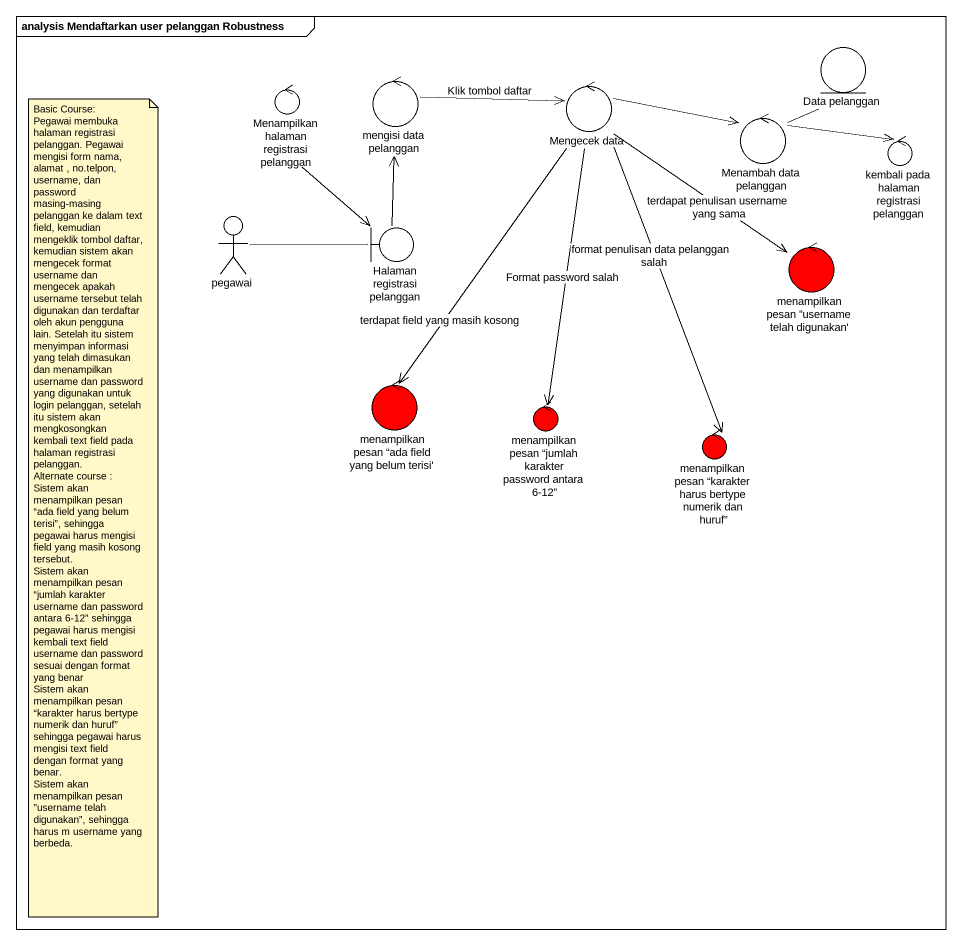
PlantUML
@startuml
mainframe analysis Mendaftarkan user pelanggan Robustness
entity "Data pelanggan" as Data_pelanggan
control "Menampilkan halaman registrasi pelanggan" as Menampilkan_halaman
control "mengisi data pelanggan" as mengisi_data_pelanggan
control "Mengecek data" as Mengecek_data
control "Menambah data pelanggan" as Menambah_data_pelanggan
control "kembali pada halaman registrasi pelanggan" as kembali_pada_halaman
actor pegawai
boundary "Halaman registrasi pelanggan" as Halaman_registrasi_pelanggan
control "menampilkan pesan ”username telah digunakan'" as menampilkan_pesan_username #FF0000
control "menampilkan pesan “ada field yang belum terisi'" as menampilkan_pesan_ada_field #FF0000
control "menampilkan pesan “jumlah karakter password antara 6-12”" as menampilkan_pesan_jumlah #FF0000
control "menampilkan pesan “karakter harus bertype numerik dan huruf”" as menampilkan_pesan_karakter #FF0000
Data_pelanggan -- Menambah_data_pelanggan
Menampilkan_halaman --> Halaman_registrasi_pelanggan
mengisi_data_pelanggan -right-> Mengecek_data : Klik tombol daftar
Mengecek_data -right-> Menambah_data_pelanggan
Mengecek_data --> menampilkan_pesan_username : terdapat penulisan username yang sama
Mengecek_data --> menampilkan_pesan_ada_field : terdapat field yang masih kosong
Mengecek_data --> menampilkan_pesan_jumlah : Format password salah
Mengecek_data --> menampilkan_pesan_karakter : format penulisan data pelanggan salah
Menambah_data_pelanggan -right-> kembali_pada_halaman
pegawai -right- Halaman_registrasi_pelanggan
Halaman_registrasi_pelanggan -up-> mengisi_data_pelanggan
note as N1
  Basic Course:
  Pegawai membuka halaman registrasi pelanggan. Pegawai mengisi form nama, alamat , no.telpon, username, dan password masing-masing pelanggan ke dalam text field, kemudian mengeklik tombol daftar, kemudian sistem akan mengecek format username dan mengecek apakah username tersebut telah digunakan dan terdaftar oleh akun pengguna lain. Setelah itu sistem menyimpan informasi yang telah dimasukan dan menampilkan username dan password yang digunakan untuk login pelanggan, setelah itu sistem akan mengkosongkan kembali text field pada halaman registrasi pelanggan.
  Alternate course :
  Sistem akan menampilkan pesan “ada field yang belum terisi”, sehingga pegawai harus mengisi field yang masih kosong tersebut.
  Sistem akan menampilkan pesan “jumlah karakter username dan password antara 6-12” sehingga pegawai harus mengisi kembali text field username dan password sesuai dengan format yang benar
  Sistem akan menampilkan pesan “karakter harus bertype numerik dan huruf” sehingga pegawai harus mengisi text field dengan format yang benar.
  Sistem akan menampilkan pesan ”username telah digunakan”, sehingga harus m username yang berbeda.
end note
@enduml
